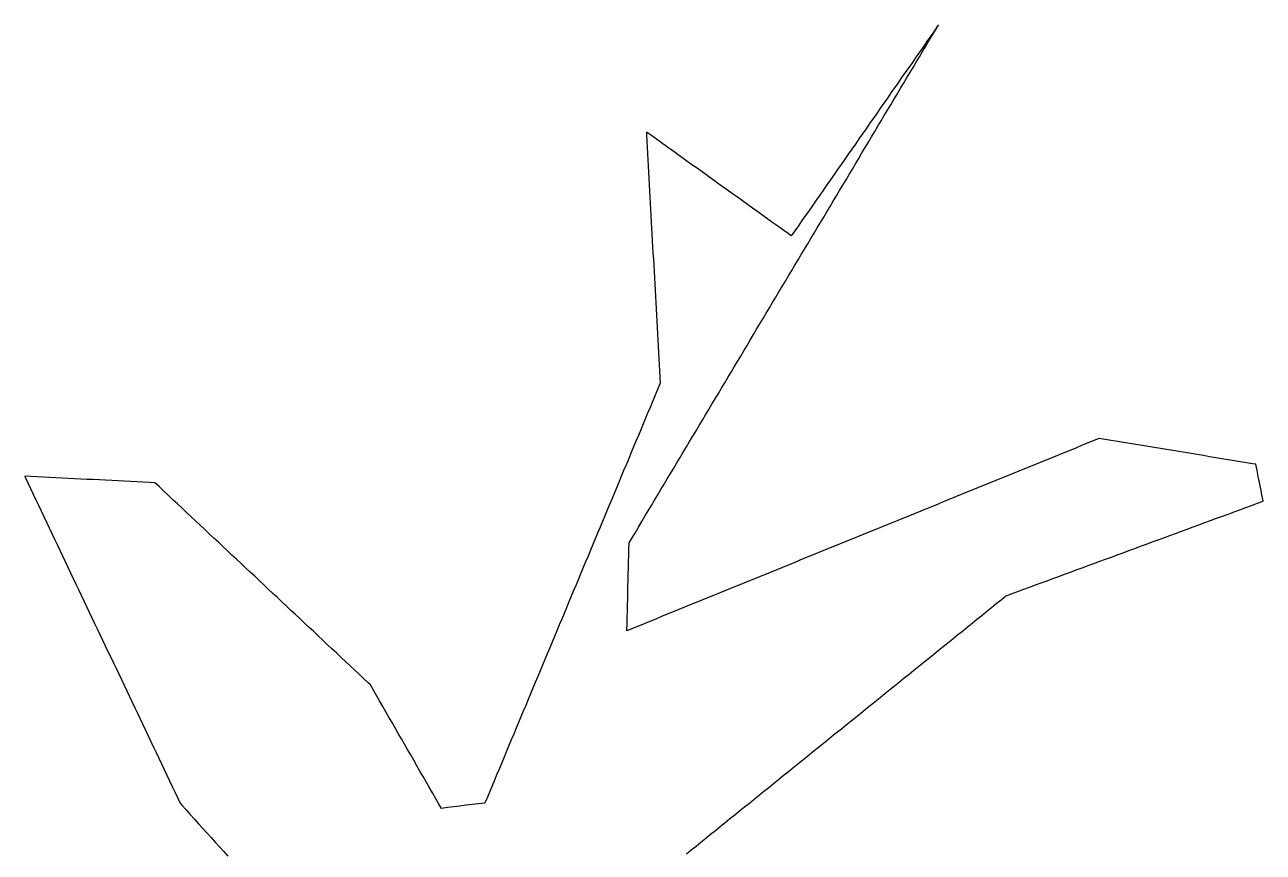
# Model space of a CAD drawing. Header units: millimetres. Extents: x 230 to 3347, y 514 to 5196.
# Drawn here: x 1965.1 to 2164, y 4465.3 to 4598.3 of the extents above; entities that cross this region are included whole.
import ezdxf

# ---------------------------------------------------------------- set-up
doc = ezdxf.new("R2010")
doc.units = ezdxf.units.MM
doc.layers.add('ALL_ISLANDS', color=7, linetype='Continuous')
doc.layers.add('OUTLINE_ISLAND_01', color=7, linetype='Continuous')

msp = doc.modelspace()

# ---------------------------------------------------------------- linework, layer by layer
at = {"layer": 'ALL_ISLANDS'}
msp.add_lwpolyline([(2071.3609, 4465.0336), (2072.139, 4465.6618), (2072.917, 4466.29), (2073.6951, 4466.9182), (2074.4731, 4467.5465), (2075.2512, 4468.1747), (2076.0292, 4468.8029), (2076.8073, 4469.4311), (2077.5853, 4470.0593), (2078.3634, 4470.6875), (2079.1414, 4471.3157), (2079.9194, 4471.9439), (2080.6975, 4472.5721), (2081.4755, 4473.2003), (2082.2536, 4473.8285), (2083.0316, 4474.4567), (2083.8097, 4475.0849), (2084.5877, 4475.7131), (2085.3658, 4476.3413), (2086.1438, 4476.9696), (2086.9219, 4477.5978), (2087.6999, 4478.226), (2088.478, 4478.8542), (2089.256, 4479.4824), (2090.0341, 4480.1106), (2090.8121, 4480.7388), (2091.5901, 4481.367), (2092.3682, 4481.9952), (2093.1462, 4482.6234), (2093.9243, 4483.2516), (2094.7023, 4483.8798), (2095.4804, 4484.508), (2096.2584, 4485.1362), (2097.0365, 4485.7644), (2097.8145, 4486.3927), (2098.5926, 4487.0209), (2099.3706, 4487.6491), (2100.1487, 4488.2773), (2100.9267, 4488.9055), (2101.7048, 4489.5337), (2102.4828, 4490.1619), (2103.2608, 4490.7901), (2104.0389, 4491.4183), (2104.8169, 4492.0465), (2105.595, 4492.6747), (2106.373, 4493.3029), (2107.1511, 4493.9311), (2107.9291, 4494.5593), (2108.7072, 4495.1875), (2109.4852, 4495.8157), (2110.2633, 4496.444), (2111.0413, 4497.0722), (2111.8194, 4497.7004), (2112.5974, 4498.3286), (2113.3754, 4498.9568), (2114.1535, 4499.585), (2114.9315, 4500.2132), (2115.7096, 4500.8414), (2116.4876, 4501.4696), (2117.2657, 4502.0978), (2118.0437, 4502.726), (2118.8218, 4503.3542), (2119.5998, 4503.9824), (2120.3779, 4504.6106), (2121.1559, 4505.2388), (2121.934, 4505.8671), (2122.712, 4506.4953), (2122.7522, 4506.5101), (2123.6906, 4506.8556), (2124.629, 4507.2011), (2125.5674, 4507.5467), (2126.5058, 4507.8922), (2127.4442, 4508.2377), (2128.3826, 4508.5833), (2129.3211, 4508.9288), (2130.2595, 4509.2743), (2131.1979, 4509.6199), (2132.1363, 4509.9654), (2133.0747, 4510.3109), (2134.0131, 4510.6564), (2134.9515, 4511.002), (2135.8899, 4511.3475), (2136.8283, 4511.693), (2137.7667, 4512.0386), (2138.7051, 4512.3841), (2139.6435, 4512.7296), (2140.5819, 4513.0752), (2141.5203, 4513.4207), (2142.4588, 4513.7662), (2143.3972, 4514.1118), (2144.3356, 4514.4573), (2145.274, 4514.8028), (2146.2124, 4515.1484), (2147.1508, 4515.4939), (2148.0892, 4515.8394), (2149.0276, 4516.185), (2149.966, 4516.5305), (2150.9044, 4516.876), (2151.8428, 4517.2216), (2152.7812, 4517.5671), (2153.7196, 4517.9126), (2154.658, 4518.2582), (2155.5964, 4518.6037), (2156.5349, 4518.9492), (2157.4733, 4519.2948), (2158.4117, 4519.6403), (2159.3501, 4519.9858), (2160.2885, 4520.3313), (2161.2269, 4520.6769), (2162.1653, 4521.0224), (2163.1037, 4521.3679), (2164.0421, 4521.7135), (2164.0346, 4521.7507), (2163.8378, 4522.7311), (2163.641, 4523.7115), (2163.4441, 4524.692), (2163.2473, 4525.6724), (2163.0504, 4526.6529), (2162.8536, 4527.6333), (2162.3292, 4527.7195), (2161.3424, 4527.8816), (2160.3556, 4528.0437), (2159.3689, 4528.2058), (2158.3821, 4528.368), (2157.3953, 4528.5301), (2156.4085, 4528.6922), (2155.4218, 4528.8543), (2154.435, 4529.0165), (2153.4482, 4529.1786), (2152.4615, 4529.3407), (2151.4747, 4529.5028), (2150.4879, 4529.665), (2149.5012, 4529.8271), (2148.5144, 4529.9892), (2147.5276, 4530.1513), (2146.5408, 4530.3135), (2145.5541, 4530.4756), (2144.5673, 4530.6377), (2143.5805, 4530.7998), (2142.5938, 4530.962), (2141.607, 4531.1241), (2140.6202, 4531.2862), (2139.6335, 4531.4484), (2138.6467, 4531.6105), (2137.6599, 4531.7726), (2136.8218, 4531.4313), (2135.8957, 4531.0542), (2134.9695, 4530.6771), (2134.0434, 4530.3), (2133.1172, 4529.9228), (2132.191, 4529.5457), (2131.2649, 4529.1686), (2130.3387, 4528.7915), (2129.4126, 4528.4143), (2128.4864, 4528.0372), (2127.5602, 4527.6601), (2126.6341, 4527.2829), (2125.7079, 4526.9058), (2124.7817, 4526.5287), (2123.8556, 4526.1516), (2122.9294, 4525.7744), (2122.0033, 4525.3973), (2121.0771, 4525.0202), (2120.1509, 4524.643), (2119.2248, 4524.2659), (2118.2986, 4523.8888), (2117.3725, 4523.5117), (2116.4463, 4523.1345), (2115.5201, 4522.7574), (2114.594, 4522.3803), (2113.6678, 4522.0032), (2112.7416, 4521.626), (2111.8155, 4521.2489), (2110.8893, 4520.8718), (2109.9632, 4520.4946), (2109.037, 4520.1175), (2108.1108, 4519.7404), (2107.1847, 4519.3633), (2106.2585, 4518.9861), (2105.3324, 4518.609), (2104.4062, 4518.2319), (2103.48, 4517.8547), (2102.5539, 4517.4776), (2101.6277, 4517.1005), (2100.7016, 4516.7234), (2099.7754, 4516.3462), (2098.8492, 4515.9691), (2097.9231, 4515.592), (2096.9969, 4515.2149), (2096.0707, 4514.8377), (2095.1446, 4514.4606), (2094.2184, 4514.0835), (2093.2923, 4513.7063), (2092.3661, 4513.3292), (2091.4399, 4512.9521), (2090.5138, 4512.575), (2089.5876, 4512.1978), (2088.6615, 4511.8207), (2087.7353, 4511.4436), (2086.8091, 4511.0665), (2085.883, 4510.6893), (2084.9568, 4510.3122), (2084.0306, 4509.9351), (2083.1045, 4509.5579), (2082.1783, 4509.1808), (2081.2522, 4508.8037), (2080.326, 4508.4266), (2079.3998, 4508.0494), (2078.4737, 4507.6723), (2077.5475, 4507.2952), (2076.6214, 4506.918), (2075.6952, 4506.5409), (2074.769, 4506.1638), (2073.8429, 4505.7867), (2072.9167, 4505.4095), (2071.9906, 4505.0324), (2071.0644, 4504.6553), (2070.1382, 4504.2782), (2069.2121, 4503.901), (2068.2859, 4503.5239), (2067.3597, 4503.1468), (2066.4336, 4502.7696), (2065.5074, 4502.3925), (2064.5813, 4502.0154), (2063.6551, 4501.6383), (2062.7289, 4501.2611), (2061.8028, 4500.884), (2061.8053, 4500.9876), (2061.8298, 4501.9873), (2061.8543, 4502.987), (2061.8788, 4503.9867), (2061.9033, 4504.9864), (2061.9277, 4505.9861), (2061.9522, 4506.9858), (2061.9767, 4507.9855), (2062.0012, 4508.9852), (2062.0257, 4509.9849), (2062.0502, 4510.9846), (2062.0746, 4511.9843), (2062.0991, 4512.984), (2062.1236, 4513.9837), (2062.1481, 4514.9834), (2062.6568, 4515.8353), (2063.1695, 4516.6939), (2063.6822, 4517.5525), (2064.1949, 4518.4111), (2064.7076, 4519.2696), (2065.2203, 4520.1282), (2065.733, 4520.9868), (2066.2456, 4521.8453), (2066.7583, 4522.7039), (2067.271, 4523.5625), (2067.7837, 4524.4211), (2068.2964, 4525.2796), (2068.8091, 4526.1382), (2069.3218, 4526.9968), (2069.8345, 4527.8554), (2070.3472, 4528.7139), (2070.8599, 4529.5725), (2071.3726, 4530.4311), (2071.8852, 4531.2897), (2072.3979, 4532.1482), (2072.9106, 4533.0068), (2073.4233, 4533.8654), (2073.936, 4534.724), (2074.4487, 4535.5825), (2074.9614, 4536.4411), (2075.4741, 4537.2997), (2075.9868, 4538.1582), (2076.4995, 4539.0168), (2077.0121, 4539.8754), (2077.5248, 4540.734), (2078.0375, 4541.5925), (2078.5502, 4542.4511), (2079.0629, 4543.3097), (2079.5756, 4544.1683), (2080.0883, 4545.0268), (2080.601, 4545.8854), (2081.1137, 4546.744), (2081.6264, 4547.6026), (2082.1391, 4548.4611), (2082.6517, 4549.3197), (2083.1644, 4550.1783), (2083.6771, 4551.0368), (2084.1898, 4551.8954), (2084.7025, 4552.754), (2085.2152, 4553.6126), (2085.7279, 4554.4711), (2086.2406, 4555.3297), (2086.7533, 4556.1883), (2087.266, 4557.0469), (2087.7786, 4557.9054), (2088.2913, 4558.764), (2088.804, 4559.6226), (2089.3167, 4560.4812), (2089.8294, 4561.3397), (2090.3421, 4562.1983), (2090.8548, 4563.0569), (2091.3675, 4563.9155), (2091.8802, 4564.774), (2092.3929, 4565.6326), (2092.9055, 4566.4912), (2093.4182, 4567.3497), (2093.9309, 4568.2083), (2094.4436, 4569.0669), (2094.9563, 4569.9255), (2095.469, 4570.784), (2095.9817, 4571.6426), (2096.4944, 4572.5012), (2097.0071, 4573.3598), (2097.5198, 4574.2183), (2098.0325, 4575.0769), (2098.5451, 4575.9355), (2099.0578, 4576.7941), (2099.5705, 4577.6526), (2100.0832, 4578.5112), (2100.5959, 4579.3698), (2101.1086, 4580.2283), (2101.6213, 4581.0869), (2102.134, 4581.9455), (2102.6467, 4582.8041), (2103.1594, 4583.6626), (2103.672, 4584.5212), (2104.1847, 4585.3798), (2104.6974, 4586.2384), (2105.2101, 4587.0969), (2105.7228, 4587.9555), (2106.2355, 4588.8141), (2106.7482, 4589.6727), (2107.2609, 4590.5312), (2107.7736, 4591.3898), (2108.2863, 4592.2484), (2108.799, 4593.107), (2109.3116, 4593.9655), (2109.8243, 4594.8241), (2110.337, 4595.6827), (2110.8497, 4596.5412), (2111.3624, 4597.3998), (2111.8751, 4598.2584), (2111.6689, 4597.9626), (2111.0969, 4597.1423), (2110.525, 4596.322), (2109.953, 4595.5017), (2109.3811, 4594.6814), (2108.8092, 4593.8611), (2108.2372, 4593.0408), (2107.6653, 4592.2205), (2107.0933, 4591.4002), (2106.5214, 4590.5799), (2105.9495, 4589.7596), (2105.3775, 4588.9394), (2104.8056, 4588.1191), (2104.2336, 4587.2988), (2103.6617, 4586.4785), (2103.0898, 4585.6582), (2102.5178, 4584.8379), (2101.9459, 4584.0176), (2101.3739, 4583.1973), (2100.802, 4582.377), (2100.2301, 4581.5567), (2099.6581, 4580.7364), (2099.0862, 4579.9161), (2098.5142, 4579.0958), (2097.9423, 4578.2755), (2097.3704, 4577.4552), (2096.7984, 4576.6349), (2096.2265, 4575.8146), (2095.6545, 4574.9943), (2095.0826, 4574.174), (2094.5107, 4573.3537), (2093.9387, 4572.5334), (2093.3668, 4571.7131), (2092.7948, 4570.8929), (2092.2229, 4570.0726), (2091.651, 4569.2523), (2091.079, 4568.432), (2090.5071, 4567.6117), (2089.9351, 4566.7914), (2089.3632, 4565.9711), (2088.7913, 4565.1508), (2088.2193, 4564.3305), (2087.6963, 4564.7055), (2086.8837, 4565.2882), (2086.071, 4565.871), (2085.2583, 4566.4537), (2084.4457, 4567.0364), (2083.633, 4567.6192), (2082.8203, 4568.2019), (2082.0077, 4568.7846), (2081.195, 4569.3673), (2080.3823, 4569.9501), (2079.5697, 4570.5328), (2078.757, 4571.1155), (2077.9443, 4571.6983), (2077.1317, 4572.281), (2076.319, 4572.8637), (2075.5064, 4573.4465), (2074.6937, 4574.0292), (2073.881, 4574.6119), (2073.0684, 4575.1946), (2072.2557, 4575.7774), (2071.443, 4576.3601), (2070.6304, 4576.9428), (2069.8177, 4577.5256), (2069.005, 4578.1083), (2068.1924, 4578.691), (2067.3797, 4579.2738), (2066.567, 4579.8565), (2065.7544, 4580.4392), (2064.9417, 4581.022), (2064.9664, 4580.5664), (2065.0207, 4579.5678), (2065.0749, 4578.5693), (2065.1292, 4577.5708), (2065.1834, 4576.5723), (2065.2377, 4575.5737), (2065.2919, 4574.5752), (2065.3461, 4573.5767), (2065.4004, 4572.5781), (2065.4546, 4571.5796), (2065.5089, 4570.5811), (2065.5631, 4569.5826), (2065.6174, 4568.584), (2065.6716, 4567.5855), (2065.7258, 4566.587), (2065.7801, 4565.5884), (2065.8343, 4564.5899), (2065.8886, 4563.5914), (2065.9428, 4562.5929), (2065.9971, 4561.5943), (2066.0513, 4560.5958), (2066.1055, 4559.5973), (2066.1598, 4558.5988), (2066.214, 4557.6002), (2066.2683, 4556.6017), (2066.3225, 4555.6032), (2066.3767, 4554.6046), (2066.431, 4553.6061), (2066.4852, 4552.6076), (2066.5395, 4551.6091), (2066.5937, 4550.6105), (2066.648, 4549.612), (2066.7022, 4548.6135), (2066.7564, 4547.6149), (2066.8107, 4546.6164), (2066.8649, 4545.6179), (2066.9192, 4544.6194), (2066.9734, 4543.6208), (2067.0277, 4542.6223), (2067.0819, 4541.6238), (2067.1361, 4540.6253), (2067.1146, 4540.5736), (2066.7294, 4539.6507), (2066.3443, 4538.7279), (2065.9592, 4537.805), (2065.574, 4536.8822), (2065.1889, 4535.9593), (2064.8037, 4535.0365), (2064.4186, 4534.1136), (2064.0334, 4533.1907), (2063.6483, 4532.2679), (2063.2632, 4531.345), (2062.878, 4530.4222), (2062.4929, 4529.4993), (2062.1077, 4528.5765), (2061.7226, 4527.6536), (2061.3374, 4526.7307), (2060.9523, 4525.8079), (2060.5672, 4524.885), (2060.182, 4523.9622), (2059.7969, 4523.0393), (2059.4117, 4522.1165), (2059.0266, 4521.1936), (2058.6414, 4520.2707), (2058.2563, 4519.3479), (2057.8712, 4518.425), (2057.486, 4517.5022), (2057.1009, 4516.5793), (2056.7157, 4515.6565), (2056.3306, 4514.7336), (2055.9454, 4513.8107), (2055.5603, 4512.8879), (2055.1751, 4511.965), (2054.79, 4511.0422), (2054.4049, 4510.1193), (2054.0197, 4509.1965), (2053.6346, 4508.2736), (2053.2494, 4507.3507), (2052.8643, 4506.4279), (2052.4791, 4505.505), (2052.094, 4504.5822), (2051.7089, 4503.6593), (2051.3237, 4502.7365), (2050.9386, 4501.8136), (2050.5534, 4500.8908), (2050.1683, 4499.9679), (2049.7831, 4499.045), (2049.398, 4498.1222), (2049.0129, 4497.1993), (2048.6277, 4496.2765), (2048.2426, 4495.3536), (2047.8574, 4494.4308), (2047.4723, 4493.5079), (2047.0871, 4492.585), (2046.702, 4491.6622), (2046.3169, 4490.7393), (2045.9317, 4489.8165), (2045.5466, 4488.8936), (2045.1614, 4487.9708), (2044.7763, 4487.0479), (2044.3911, 4486.125), (2044.006, 4485.2022), (2043.6209, 4484.2793), (2043.2357, 4483.3565), (2042.8506, 4482.4336), (2042.4654, 4481.5108), (2042.0803, 4480.5879), (2041.6951, 4479.665), (2041.31, 4478.7422), (2040.9249, 4477.8193), (2040.5397, 4476.8965), (2040.1546, 4475.9736), (2039.7694, 4475.0508), (2039.3843, 4474.1279), (2038.9991, 4473.205), (2038.9507, 4473.199), (2037.9582, 4473.0761), (2036.9658, 4472.9531), (2035.9734, 4472.8302), (2034.981, 4472.7072), (2033.9886, 4472.5843), (2032.9962, 4472.4613), (2032.0038, 4472.3384), (2031.5504, 4473.1269), (2031.0519, 4473.9938), (2030.5535, 4474.8608), (2030.055, 4475.7277), (2029.5565, 4476.5946), (2029.0581, 4477.4615), (2028.5596, 4478.3284), (2028.0612, 4479.1953), (2027.5627, 4480.0623), (2027.0643, 4480.9292), (2026.5658, 4481.7961), (2026.0673, 4482.663), (2025.5689, 4483.5299), (2025.0704, 4484.3968), (2024.572, 4485.2637), (2024.0735, 4486.1307), (2023.5751, 4486.9976), (2023.0766, 4487.8645), (2022.5781, 4488.7314), (2022.0797, 4489.5983), (2021.5812, 4490.4652), (2021.0828, 4491.3321), (2020.5843, 4492.1991), (2020.2355, 4492.5262), (2019.506, 4493.2102), (2018.7766, 4493.8943), (2018.0471, 4494.5783), (2017.3177, 4495.2624), (2016.5882, 4495.9464), (2015.8588, 4496.6304), (2015.1294, 4497.3145), (2014.3999, 4497.9985), (2013.6705, 4498.6826), (2012.941, 4499.3666), (2012.2116, 4500.0506), (2011.4821, 4500.7347), (2010.7527, 4501.4187), (2010.0233, 4502.1028), (2009.2938, 4502.7868), (2008.5644, 4503.4708), (2007.8349, 4504.1549), (2007.1055, 4504.8389), (2006.376, 4505.523), (2005.6466, 4506.207), (2004.9171, 4506.8911), (2004.1877, 4507.5751), (2003.4583, 4508.2591), (2002.7288, 4508.9432), (2001.9994, 4509.6272), (2001.2699, 4510.3113), (2000.5405, 4510.9953), (1999.811, 4511.6793), (1999.0816, 4512.3634), (1998.3522, 4513.0474), (1997.6227, 4513.7315), (1996.8933, 4514.4155), (1996.1638, 4515.0995), (1995.4344, 4515.7836), (1994.7049, 4516.4676), (1993.9755, 4517.1517), (1993.246, 4517.8357), (1992.5166, 4518.5197), (1991.7872, 4519.2038), (1991.0577, 4519.8878), (1990.3283, 4520.5719), (1989.5988, 4521.2559), (1988.8694, 4521.94), (1988.1399, 4522.624), (1987.4105, 4523.308), (1986.6811, 4523.9921), (1985.9516, 4524.6761), (1985.0363, 4524.721), (1984.0375, 4524.7699), (1983.0387, 4524.8189), (1982.0399, 4524.8679), (1981.0411, 4524.9168), (1980.0423, 4524.9658), (1979.0435, 4525.0148), (1978.0447, 4525.0637), (1977.0459, 4525.1127), (1976.0471, 4525.1616), (1975.0483, 4525.2106), (1974.0495, 4525.2596), (1973.0507, 4525.3085), (1972.0519, 4525.3575), (1971.0531, 4525.4064), (1970.0543, 4525.4554), (1969.0555, 4525.5044), (1968.0567, 4525.5533), (1967.0579, 4525.6023), (1966.0591, 4525.6513), (1965.0603, 4525.7002), (1965.1295, 4525.5544), (1965.5587, 4524.6511), (1965.9878, 4523.7479), (1966.4169, 4522.8447), (1966.8461, 4521.9414), (1967.2752, 4521.0382), (1967.7043, 4520.1349), (1968.1334, 4519.2317), (1968.5626, 4518.3284), (1968.9917, 4517.4252), (1969.4208, 4516.5219), (1969.8499, 4515.6187), (1970.2791, 4514.7155), (1970.7082, 4513.8122), (1971.1373, 4512.909), (1971.5665, 4512.0057), (1971.9956, 4511.1025), (1972.4247, 4510.1992), (1972.8538, 4509.296), (1973.283, 4508.3927), (1973.7121, 4507.4895), (1974.1412, 4506.5863), (1974.5703, 4505.683), (1974.9995, 4504.7798), (1975.4286, 4503.8765), (1975.8577, 4502.9733), (1976.2868, 4502.07), (1976.716, 4501.1668), (1977.1451, 4500.2636), (1977.5742, 4499.3603), (1978.0034, 4498.4571), (1978.4325, 4497.5538), (1978.8616, 4496.6506), (1979.2907, 4495.7473), (1979.7199, 4494.8441), (1980.149, 4493.9408), (1980.5781, 4493.0376), (1981.0072, 4492.1344), (1981.4364, 4491.2311), (1981.8655, 4490.3279), (1982.2946, 4489.4246), (1982.7238, 4488.5214), (1983.1529, 4487.6181), (1983.582, 4486.7149), (1984.0111, 4485.8116), (1984.4403, 4484.9084), (1984.8694, 4484.0052), (1985.2985, 4483.1019), (1985.7276, 4482.1987), (1986.1568, 4481.2954), (1986.5859, 4480.3922), (1987.015, 4479.4889), (1987.4442, 4478.5857), (1987.8733, 4477.6824), (1988.3024, 4476.7792), (1988.7315, 4475.876), (1989.1607, 4474.9727), (1989.5898, 4474.0695), (1990.0189, 4473.1662), (1990.3159, 4472.8373), (1990.986, 4472.0951), (1991.6562, 4471.3528), (1992.3263, 4470.6106), (1992.9964, 4469.8683), (1993.6666, 4469.1261), (1994.3367, 4468.3838), (1995.0068, 4467.6416), (1995.677, 4466.8994), (1996.3471, 4466.1571), (1997.0172, 4465.4149), (1997.6873, 4464.6726)], dxfattribs=at)
at = {"layer": 'OUTLINE_ISLAND_01'}
msp.add_lwpolyline([(2071.3609, 4465.0336), (2072.139, 4465.6618), (2072.917, 4466.29), (2073.6951, 4466.9182), (2074.4731, 4467.5465), (2075.2512, 4468.1747), (2076.0292, 4468.8029), (2076.8073, 4469.4311), (2077.5853, 4470.0593), (2078.3634, 4470.6875), (2079.1414, 4471.3157), (2079.9194, 4471.9439), (2080.6975, 4472.5721), (2081.4755, 4473.2003), (2082.2536, 4473.8285), (2083.0316, 4474.4567), (2083.8097, 4475.0849), (2084.5877, 4475.7131), (2085.3658, 4476.3413), (2086.1438, 4476.9696), (2086.9219, 4477.5978), (2087.6999, 4478.226), (2088.478, 4478.8542), (2089.256, 4479.4824), (2090.0341, 4480.1106), (2090.8121, 4480.7388), (2091.5901, 4481.367), (2092.3682, 4481.9952), (2093.1462, 4482.6234), (2093.9243, 4483.2516), (2094.7023, 4483.8798), (2095.4804, 4484.508), (2096.2584, 4485.1362), (2097.0365, 4485.7644), (2097.8145, 4486.3927), (2098.5926, 4487.0209), (2099.3706, 4487.6491), (2100.1487, 4488.2773), (2100.9267, 4488.9055), (2101.7048, 4489.5337), (2102.4828, 4490.1619), (2103.2608, 4490.7901), (2104.0389, 4491.4183), (2104.8169, 4492.0465), (2105.595, 4492.6747), (2106.373, 4493.3029), (2107.1511, 4493.9311), (2107.9291, 4494.5593), (2108.7072, 4495.1875), (2109.4852, 4495.8157), (2110.2633, 4496.444), (2111.0413, 4497.0722), (2111.8194, 4497.7004), (2112.5974, 4498.3286), (2113.3754, 4498.9568), (2114.1535, 4499.585), (2114.9315, 4500.2132), (2115.7096, 4500.8414), (2116.4876, 4501.4696), (2117.2657, 4502.0978), (2118.0437, 4502.726), (2118.8218, 4503.3542), (2119.5998, 4503.9824), (2120.3779, 4504.6106), (2121.1559, 4505.2388), (2121.934, 4505.8671), (2122.712, 4506.4953), (2122.7522, 4506.5101), (2123.6906, 4506.8556), (2124.629, 4507.2011), (2125.5674, 4507.5467), (2126.5058, 4507.8922), (2127.4442, 4508.2377), (2128.3826, 4508.5833), (2129.3211, 4508.9288), (2130.2595, 4509.2743), (2131.1979, 4509.6199), (2132.1363, 4509.9654), (2133.0747, 4510.3109), (2134.0131, 4510.6564), (2134.9515, 4511.002), (2135.8899, 4511.3475), (2136.8283, 4511.693), (2137.7667, 4512.0386), (2138.7051, 4512.3841), (2139.6435, 4512.7296), (2140.5819, 4513.0752), (2141.5203, 4513.4207), (2142.4588, 4513.7662), (2143.3972, 4514.1118), (2144.3356, 4514.4573), (2145.274, 4514.8028), (2146.2124, 4515.1484), (2147.1508, 4515.4939), (2148.0892, 4515.8394), (2149.0276, 4516.185), (2149.966, 4516.5305), (2150.9044, 4516.876), (2151.8428, 4517.2216), (2152.7812, 4517.5671), (2153.7196, 4517.9126), (2154.658, 4518.2582), (2155.5964, 4518.6037), (2156.5349, 4518.9492), (2157.4733, 4519.2948), (2158.4117, 4519.6403), (2159.3501, 4519.9858), (2160.2885, 4520.3313), (2161.2269, 4520.6769), (2162.1653, 4521.0224), (2163.1037, 4521.3679), (2164.0421, 4521.7135), (2164.0346, 4521.7507), (2163.8378, 4522.7311), (2163.641, 4523.7115), (2163.4441, 4524.692), (2163.2473, 4525.6724), (2163.0504, 4526.6529), (2162.8536, 4527.6333), (2162.3292, 4527.7195), (2161.3424, 4527.8816), (2160.3556, 4528.0437), (2159.3689, 4528.2058), (2158.3821, 4528.368), (2157.3953, 4528.5301), (2156.4085, 4528.6922), (2155.4218, 4528.8543), (2154.435, 4529.0165), (2153.4482, 4529.1786), (2152.4615, 4529.3407), (2151.4747, 4529.5028), (2150.4879, 4529.665), (2149.5012, 4529.8271), (2148.5144, 4529.9892), (2147.5276, 4530.1513), (2146.5408, 4530.3135), (2145.5541, 4530.4756), (2144.5673, 4530.6377), (2143.5805, 4530.7998), (2142.5938, 4530.962), (2141.607, 4531.1241), (2140.6202, 4531.2862), (2139.6335, 4531.4484), (2138.6467, 4531.6105), (2137.6599, 4531.7726), (2136.8218, 4531.4313), (2135.8957, 4531.0542), (2134.9695, 4530.6771), (2134.0434, 4530.3), (2133.1172, 4529.9228), (2132.191, 4529.5457), (2131.2649, 4529.1686), (2130.3387, 4528.7915), (2129.4126, 4528.4143), (2128.4864, 4528.0372), (2127.5602, 4527.6601), (2126.6341, 4527.2829), (2125.7079, 4526.9058), (2124.7817, 4526.5287), (2123.8556, 4526.1516), (2122.9294, 4525.7744), (2122.0033, 4525.3973), (2121.0771, 4525.0202), (2120.1509, 4524.643), (2119.2248, 4524.2659), (2118.2986, 4523.8888), (2117.3725, 4523.5117), (2116.4463, 4523.1345), (2115.5201, 4522.7574), (2114.594, 4522.3803), (2113.6678, 4522.0032), (2112.7416, 4521.626), (2111.8155, 4521.2489), (2110.8893, 4520.8718), (2109.9632, 4520.4946), (2109.037, 4520.1175), (2108.1108, 4519.7404), (2107.1847, 4519.3633), (2106.2585, 4518.9861), (2105.3324, 4518.609), (2104.4062, 4518.2319), (2103.48, 4517.8547), (2102.5539, 4517.4776), (2101.6277, 4517.1005), (2100.7016, 4516.7234), (2099.7754, 4516.3462), (2098.8492, 4515.9691), (2097.9231, 4515.592), (2096.9969, 4515.2149), (2096.0707, 4514.8377), (2095.1446, 4514.4606), (2094.2184, 4514.0835), (2093.2923, 4513.7063), (2092.3661, 4513.3292), (2091.4399, 4512.9521), (2090.5138, 4512.575), (2089.5876, 4512.1978), (2088.6615, 4511.8207), (2087.7353, 4511.4436), (2086.8091, 4511.0665), (2085.883, 4510.6893), (2084.9568, 4510.3122), (2084.0306, 4509.9351), (2083.1045, 4509.5579), (2082.1783, 4509.1808), (2081.2522, 4508.8037), (2080.326, 4508.4266), (2079.3998, 4508.0494), (2078.4737, 4507.6723), (2077.5475, 4507.2952), (2076.6214, 4506.918), (2075.6952, 4506.5409), (2074.769, 4506.1638), (2073.8429, 4505.7867), (2072.9167, 4505.4095), (2071.9906, 4505.0324), (2071.0644, 4504.6553), (2070.1382, 4504.2782), (2069.2121, 4503.901), (2068.2859, 4503.5239), (2067.3597, 4503.1468), (2066.4336, 4502.7696), (2065.5074, 4502.3925), (2064.5813, 4502.0154), (2063.6551, 4501.6383), (2062.7289, 4501.2611), (2061.8028, 4500.884), (2061.8053, 4500.9876), (2061.8298, 4501.9873), (2061.8543, 4502.987), (2061.8788, 4503.9867), (2061.9033, 4504.9864), (2061.9277, 4505.9861), (2061.9522, 4506.9858), (2061.9767, 4507.9855), (2062.0012, 4508.9852), (2062.0257, 4509.9849), (2062.0502, 4510.9846), (2062.0746, 4511.9843), (2062.0991, 4512.984), (2062.1236, 4513.9837), (2062.1481, 4514.9834), (2062.6568, 4515.8353), (2063.1695, 4516.6939), (2063.6822, 4517.5525), (2064.1949, 4518.4111), (2064.7076, 4519.2696), (2065.2203, 4520.1282), (2065.733, 4520.9868), (2066.2456, 4521.8453), (2066.7583, 4522.7039), (2067.271, 4523.5625), (2067.7837, 4524.4211), (2068.2964, 4525.2796), (2068.8091, 4526.1382), (2069.3218, 4526.9968), (2069.8345, 4527.8554), (2070.3472, 4528.7139), (2070.8599, 4529.5725), (2071.3726, 4530.4311), (2071.8852, 4531.2897), (2072.3979, 4532.1482), (2072.9106, 4533.0068), (2073.4233, 4533.8654), (2073.936, 4534.724), (2074.4487, 4535.5825), (2074.9614, 4536.4411), (2075.4741, 4537.2997), (2075.9868, 4538.1582), (2076.4995, 4539.0168), (2077.0121, 4539.8754), (2077.5248, 4540.734), (2078.0375, 4541.5925), (2078.5502, 4542.4511), (2079.0629, 4543.3097), (2079.5756, 4544.1683), (2080.0883, 4545.0268), (2080.601, 4545.8854), (2081.1137, 4546.744), (2081.6264, 4547.6026), (2082.1391, 4548.4611), (2082.6517, 4549.3197), (2083.1644, 4550.1783), (2083.6771, 4551.0368), (2084.1898, 4551.8954), (2084.7025, 4552.754), (2085.2152, 4553.6126), (2085.7279, 4554.4711), (2086.2406, 4555.3297), (2086.7533, 4556.1883), (2087.266, 4557.0469), (2087.7786, 4557.9054), (2088.2913, 4558.764), (2088.804, 4559.6226), (2089.3167, 4560.4812), (2089.8294, 4561.3397), (2090.3421, 4562.1983), (2090.8548, 4563.0569), (2091.3675, 4563.9155), (2091.8802, 4564.774), (2092.3929, 4565.6326), (2092.9055, 4566.4912), (2093.4182, 4567.3497), (2093.9309, 4568.2083), (2094.4436, 4569.0669), (2094.9563, 4569.9255), (2095.469, 4570.784), (2095.9817, 4571.6426), (2096.4944, 4572.5012), (2097.0071, 4573.3598), (2097.5198, 4574.2183), (2098.0325, 4575.0769), (2098.5451, 4575.9355), (2099.0578, 4576.7941), (2099.5705, 4577.6526), (2100.0832, 4578.5112), (2100.5959, 4579.3698), (2101.1086, 4580.2283), (2101.6213, 4581.0869), (2102.134, 4581.9455), (2102.6467, 4582.8041), (2103.1594, 4583.6626), (2103.672, 4584.5212), (2104.1847, 4585.3798), (2104.6974, 4586.2384), (2105.2101, 4587.0969), (2105.7228, 4587.9555), (2106.2355, 4588.8141), (2106.7482, 4589.6727), (2107.2609, 4590.5312), (2107.7736, 4591.3898), (2108.2863, 4592.2484), (2108.799, 4593.107), (2109.3116, 4593.9655), (2109.8243, 4594.8241), (2110.337, 4595.6827), (2110.8497, 4596.5412), (2111.3624, 4597.3998), (2111.8751, 4598.2584), (2111.6689, 4597.9626), (2111.0969, 4597.1423), (2110.525, 4596.322), (2109.953, 4595.5017), (2109.3811, 4594.6814), (2108.8092, 4593.8611), (2108.2372, 4593.0408), (2107.6653, 4592.2205), (2107.0933, 4591.4002), (2106.5214, 4590.5799), (2105.9495, 4589.7596), (2105.3775, 4588.9394), (2104.8056, 4588.1191), (2104.2336, 4587.2988), (2103.6617, 4586.4785), (2103.0898, 4585.6582), (2102.5178, 4584.8379), (2101.9459, 4584.0176), (2101.3739, 4583.1973), (2100.802, 4582.377), (2100.2301, 4581.5567), (2099.6581, 4580.7364), (2099.0862, 4579.9161), (2098.5142, 4579.0958), (2097.9423, 4578.2755), (2097.3704, 4577.4552), (2096.7984, 4576.6349), (2096.2265, 4575.8146), (2095.6545, 4574.9943), (2095.0826, 4574.174), (2094.5107, 4573.3537), (2093.9387, 4572.5334), (2093.3668, 4571.7131), (2092.7948, 4570.8929), (2092.2229, 4570.0726), (2091.651, 4569.2523), (2091.079, 4568.432), (2090.5071, 4567.6117), (2089.9351, 4566.7914), (2089.3632, 4565.9711), (2088.7913, 4565.1508), (2088.2193, 4564.3305), (2087.6963, 4564.7055), (2086.8837, 4565.2882), (2086.071, 4565.871), (2085.2583, 4566.4537), (2084.4457, 4567.0364), (2083.633, 4567.6192), (2082.8203, 4568.2019), (2082.0077, 4568.7846), (2081.195, 4569.3673), (2080.3823, 4569.9501), (2079.5697, 4570.5328), (2078.757, 4571.1155), (2077.9443, 4571.6983), (2077.1317, 4572.281), (2076.319, 4572.8637), (2075.5064, 4573.4465), (2074.6937, 4574.0292), (2073.881, 4574.6119), (2073.0684, 4575.1946), (2072.2557, 4575.7774), (2071.443, 4576.3601), (2070.6304, 4576.9428), (2069.8177, 4577.5256), (2069.005, 4578.1083), (2068.1924, 4578.691), (2067.3797, 4579.2738), (2066.567, 4579.8565), (2065.7544, 4580.4392), (2064.9417, 4581.022), (2064.9664, 4580.5664), (2065.0207, 4579.5678), (2065.0749, 4578.5693), (2065.1292, 4577.5708), (2065.1834, 4576.5723), (2065.2377, 4575.5737), (2065.2919, 4574.5752), (2065.3461, 4573.5767), (2065.4004, 4572.5781), (2065.4546, 4571.5796), (2065.5089, 4570.5811), (2065.5631, 4569.5826), (2065.6174, 4568.584), (2065.6716, 4567.5855), (2065.7258, 4566.587), (2065.7801, 4565.5884), (2065.8343, 4564.5899), (2065.8886, 4563.5914), (2065.9428, 4562.5929), (2065.9971, 4561.5943), (2066.0513, 4560.5958), (2066.1055, 4559.5973), (2066.1598, 4558.5988), (2066.214, 4557.6002), (2066.2683, 4556.6017), (2066.3225, 4555.6032), (2066.3767, 4554.6046), (2066.431, 4553.6061), (2066.4852, 4552.6076), (2066.5395, 4551.6091), (2066.5937, 4550.6105), (2066.648, 4549.612), (2066.7022, 4548.6135), (2066.7564, 4547.6149), (2066.8107, 4546.6164), (2066.8649, 4545.6179), (2066.9192, 4544.6194), (2066.9734, 4543.6208), (2067.0277, 4542.6223), (2067.0819, 4541.6238), (2067.1361, 4540.6253), (2067.1146, 4540.5736), (2066.7294, 4539.6507), (2066.3443, 4538.7279), (2065.9592, 4537.805), (2065.574, 4536.8822), (2065.1889, 4535.9593), (2064.8037, 4535.0365), (2064.4186, 4534.1136), (2064.0334, 4533.1907), (2063.6483, 4532.2679), (2063.2632, 4531.345), (2062.878, 4530.4222), (2062.4929, 4529.4993), (2062.1077, 4528.5765), (2061.7226, 4527.6536), (2061.3374, 4526.7307), (2060.9523, 4525.8079), (2060.5672, 4524.885), (2060.182, 4523.9622), (2059.7969, 4523.0393), (2059.4117, 4522.1165), (2059.0266, 4521.1936), (2058.6414, 4520.2707), (2058.2563, 4519.3479), (2057.8712, 4518.425), (2057.486, 4517.5022), (2057.1009, 4516.5793), (2056.7157, 4515.6565), (2056.3306, 4514.7336), (2055.9454, 4513.8107), (2055.5603, 4512.8879), (2055.1751, 4511.965), (2054.79, 4511.0422), (2054.4049, 4510.1193), (2054.0197, 4509.1965), (2053.6346, 4508.2736), (2053.2494, 4507.3507), (2052.8643, 4506.4279), (2052.4791, 4505.505), (2052.094, 4504.5822), (2051.7089, 4503.6593), (2051.3237, 4502.7365), (2050.9386, 4501.8136), (2050.5534, 4500.8908), (2050.1683, 4499.9679), (2049.7831, 4499.045), (2049.398, 4498.1222), (2049.0129, 4497.1993), (2048.6277, 4496.2765), (2048.2426, 4495.3536), (2047.8574, 4494.4308), (2047.4723, 4493.5079), (2047.0871, 4492.585), (2046.702, 4491.6622), (2046.3169, 4490.7393), (2045.9317, 4489.8165), (2045.5466, 4488.8936), (2045.1614, 4487.9708), (2044.7763, 4487.0479), (2044.3911, 4486.125), (2044.006, 4485.2022), (2043.6209, 4484.2793), (2043.2357, 4483.3565), (2042.8506, 4482.4336), (2042.4654, 4481.5108), (2042.0803, 4480.5879), (2041.6951, 4479.665), (2041.31, 4478.7422), (2040.9249, 4477.8193), (2040.5397, 4476.8965), (2040.1546, 4475.9736), (2039.7694, 4475.0508), (2039.3843, 4474.1279), (2038.9991, 4473.205), (2038.9507, 4473.199), (2037.9582, 4473.0761), (2036.9658, 4472.9531), (2035.9734, 4472.8302), (2034.981, 4472.7072), (2033.9886, 4472.5843), (2032.9962, 4472.4613), (2032.0038, 4472.3384), (2031.5504, 4473.1269), (2031.0519, 4473.9938), (2030.5535, 4474.8608), (2030.055, 4475.7277), (2029.5565, 4476.5946), (2029.0581, 4477.4615), (2028.5596, 4478.3284), (2028.0612, 4479.1953), (2027.5627, 4480.0623), (2027.0643, 4480.9292), (2026.5658, 4481.7961), (2026.0673, 4482.663), (2025.5689, 4483.5299), (2025.0704, 4484.3968), (2024.572, 4485.2637), (2024.0735, 4486.1307), (2023.5751, 4486.9976), (2023.0766, 4487.8645), (2022.5781, 4488.7314), (2022.0797, 4489.5983), (2021.5812, 4490.4652), (2021.0828, 4491.3321), (2020.5843, 4492.1991), (2020.2355, 4492.5262), (2019.506, 4493.2102), (2018.7766, 4493.8943), (2018.0471, 4494.5783), (2017.3177, 4495.2624), (2016.5882, 4495.9464), (2015.8588, 4496.6304), (2015.1294, 4497.3145), (2014.3999, 4497.9985), (2013.6705, 4498.6826), (2012.941, 4499.3666), (2012.2116, 4500.0506), (2011.4821, 4500.7347), (2010.7527, 4501.4187), (2010.0233, 4502.1028), (2009.2938, 4502.7868), (2008.5644, 4503.4708), (2007.8349, 4504.1549), (2007.1055, 4504.8389), (2006.376, 4505.523), (2005.6466, 4506.207), (2004.9171, 4506.8911), (2004.1877, 4507.5751), (2003.4583, 4508.2591), (2002.7288, 4508.9432), (2001.9994, 4509.6272), (2001.2699, 4510.3113), (2000.5405, 4510.9953), (1999.811, 4511.6793), (1999.0816, 4512.3634), (1998.3522, 4513.0474), (1997.6227, 4513.7315), (1996.8933, 4514.4155), (1996.1638, 4515.0995), (1995.4344, 4515.7836), (1994.7049, 4516.4676), (1993.9755, 4517.1517), (1993.246, 4517.8357), (1992.5166, 4518.5197), (1991.7872, 4519.2038), (1991.0577, 4519.8878), (1990.3283, 4520.5719), (1989.5988, 4521.2559), (1988.8694, 4521.94), (1988.1399, 4522.624), (1987.4105, 4523.308), (1986.6811, 4523.9921), (1985.9516, 4524.6761), (1985.0363, 4524.721), (1984.0375, 4524.7699), (1983.0387, 4524.8189), (1982.0399, 4524.8679), (1981.0411, 4524.9168), (1980.0423, 4524.9658), (1979.0435, 4525.0148), (1978.0447, 4525.0637), (1977.0459, 4525.1127), (1976.0471, 4525.1616), (1975.0483, 4525.2106), (1974.0495, 4525.2596), (1973.0507, 4525.3085), (1972.0519, 4525.3575), (1971.0531, 4525.4064), (1970.0543, 4525.4554), (1969.0555, 4525.5044), (1968.0567, 4525.5533), (1967.0579, 4525.6023), (1966.0591, 4525.6513), (1965.0603, 4525.7002), (1965.1295, 4525.5544), (1965.5587, 4524.6511), (1965.9878, 4523.7479), (1966.4169, 4522.8447), (1966.8461, 4521.9414), (1967.2752, 4521.0382), (1967.7043, 4520.1349), (1968.1334, 4519.2317), (1968.5626, 4518.3284), (1968.9917, 4517.4252), (1969.4208, 4516.5219), (1969.8499, 4515.6187), (1970.2791, 4514.7155), (1970.7082, 4513.8122), (1971.1373, 4512.909), (1971.5665, 4512.0057), (1971.9956, 4511.1025), (1972.4247, 4510.1992), (1972.8538, 4509.296), (1973.283, 4508.3927), (1973.7121, 4507.4895), (1974.1412, 4506.5863), (1974.5703, 4505.683), (1974.9995, 4504.7798), (1975.4286, 4503.8765), (1975.8577, 4502.9733), (1976.2868, 4502.07), (1976.716, 4501.1668), (1977.1451, 4500.2636), (1977.5742, 4499.3603), (1978.0034, 4498.4571), (1978.4325, 4497.5538), (1978.8616, 4496.6506), (1979.2907, 4495.7473), (1979.7199, 4494.8441), (1980.149, 4493.9408), (1980.5781, 4493.0376), (1981.0072, 4492.1344), (1981.4364, 4491.2311), (1981.8655, 4490.3279), (1982.2946, 4489.4246), (1982.7238, 4488.5214), (1983.1529, 4487.6181), (1983.582, 4486.7149), (1984.0111, 4485.8116), (1984.4403, 4484.9084), (1984.8694, 4484.0052), (1985.2985, 4483.1019), (1985.7276, 4482.1987), (1986.1568, 4481.2954), (1986.5859, 4480.3922), (1987.015, 4479.4889), (1987.4442, 4478.5857), (1987.8733, 4477.6824), (1988.3024, 4476.7792), (1988.7315, 4475.876), (1989.1607, 4474.9727), (1989.5898, 4474.0695), (1990.0189, 4473.1662), (1990.3159, 4472.8373), (1990.986, 4472.0951), (1991.6562, 4471.3528), (1992.3263, 4470.6106), (1992.9964, 4469.8683), (1993.6666, 4469.1261), (1994.3367, 4468.3838), (1995.0068, 4467.6416), (1995.677, 4466.8994), (1996.3471, 4466.1571), (1997.0172, 4465.4149), (1997.6873, 4464.6726)], dxfattribs=at)

doc.saveas('drawing.dxf')
